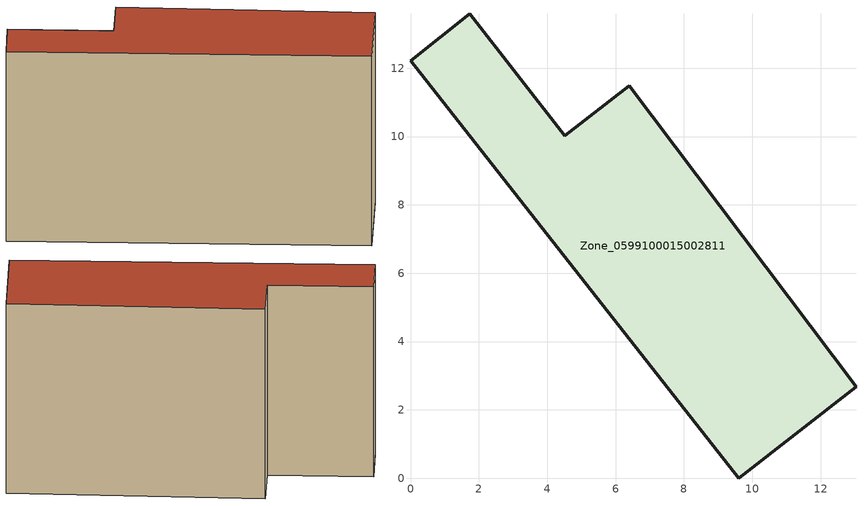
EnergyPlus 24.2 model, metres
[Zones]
Zone_0599100015002811
 floor ground (C_G): 9.6,0 0,12.22 1.74,13.59 4.52,10.02 6.39,11.49 13.04,2.67 z0.98
 wall outside (C_F): 0,12.22 9.6,0 13.04,2.67 6.39,11.49 4.52,10.02 1.74,13.59 0,12.22 z0.98:9.89
 roof outside (C_R): 1.74,13.59 0,12.22 9.6,0 13.04,2.67 6.39,11.49 4.52,10.02 z9.89
[BUILDING]
Pand.0599100015002811: North Axis=0; Terrain=City; Loads Convergence Tolerance Value=0.04; Temperature Convergence Tolerance Value=0.4; Solar Distribution=FullExterior; Maximum Number of Warmup Days=25; Minimum Number of Warmup Days=1
[Site:Location]
Rotterdam.The.Hague.AP_ZH_NLD Design_Conditions: Latitude=51.96; Longitude=4.45; Time Zone=1; Elevation=-4.5
[SITE:GROUNDTEMPERATURE:BUILDINGSURFACE]
18, 18, 18, 18, 18, 18, 18, 18, 18, 18, 18, 18
[MATERIAL] Thermal Absorptance=0.9; Solar Absorptance=0.7; Visible Absorptance=0.7
Name | Roughness | Thickness | Conductivity | Density | Specific Heat
G.TI.1975-1991 | MediumSmooth | 0.15 | 0.288461 | 540 | 1210
F.TI.1975-1991 | Rough | 0.3 | 0.230769 | 1920 | 840
R.TI.1975-1991 | MediumRough | 0.2 | 0.153846 | 1500 | 1000
[CONSTRUCTION]
C_G: G.TI.1975-1991
C_F: F.TI.1975-1991
C_R: R.TI.1975-1991
[ZONE]
Zone_0599100015002811: Type=1; Multiplier=1; Ceiling Height=Autocalculate; Volume=Autocalculate; Floor Area=autocalculate; Part of Total Floor Area=Yes
[ZONEINFILTRATION:DESIGNFLOWRATE]
Infil_Zone_0599100015002811: Zone or ZoneList or Space or SpaceList=Zone_0599100015002811; Schedule=AlwaysOn; Design Flow Rate Calculation Method=Flow/Area; Flow Rate per Floor Area=0.003; Constant Term Coefficient=1; Temperature Term Coefficient=0; Velocity Term Coefficient=0; Velocity Squared Term Coefficient=0
[HVACTEMPLATE:ZONE:IDEALLOADSAIRSYSTEM]
Zone_0599100015002811: Maximum Heating Supply Air Temperature=50; Minimum Cooling Supply Air Temperature=13; Maximum Heating Supply Air Humidity Ratio=0.0156; Minimum Cooling Supply Air Humidity Ratio=0.0077; Heating Limit=NoLimit; Cooling Limit=NoLimit; Dehumidification Control Type=ConstantSensibleHeatRatio; Cooling Sensible Heat Ratio=0.7; Dehumidification Setpoint=60; Humidification Control Type=None; Humidification Setpoint=30; Outdoor Air Method=None; Outdoor Air Flow Rate per Person=0.00944; Outdoor Air Flow Rate per Zone Floor Area=0; Outdoor Air Flow Rate per Zone=0; Demand Controlled Ventilation Type=None; Outdoor Air Economizer Type=NoEconomizer; Heat Recovery Type=None; Sensible Heat Recovery Effectiveness=0.7; Latent Heat Recovery Effectiveness=0.65
[ZONECONTROL:THERMOSTAT]
ThermostatControl_Zone_0599100015002811: Zone or ZoneList=Zone_0599100015002811; Control Type Schedule=DualSetpointControlType; Control 1=Thermostat_Zone_0599100015002811; Temperature Difference Between Cutout And Setpoint=0
[THERMOSTATSETPOINT:DUALSETPOINT]
Thermostat_Zone_0599100015002811: Heating Setpoint Temperature Schedule=HeatingSetpoint_Zone_0599100015002811; Cooling Setpoint Temperature Schedule=CoolingSetpoint_Zone_0599100015002811
[SCHEDULE:COMPACT]
HeatingSetpoint_Zone_0599100015002811: Through: 12/31, For: AllDays, Until: 24:00, 21
CoolingSetpoint_Zone_0599100015002811: Through: 12/31, For: AllDays, Until: 24:00, 24
DualSetpointControlType: Through: 12/31, For: AllDays, Until: 24:00, 4
AlwaysOn: Through: 12/31, For: AllDays, Until: 24:00, 1
